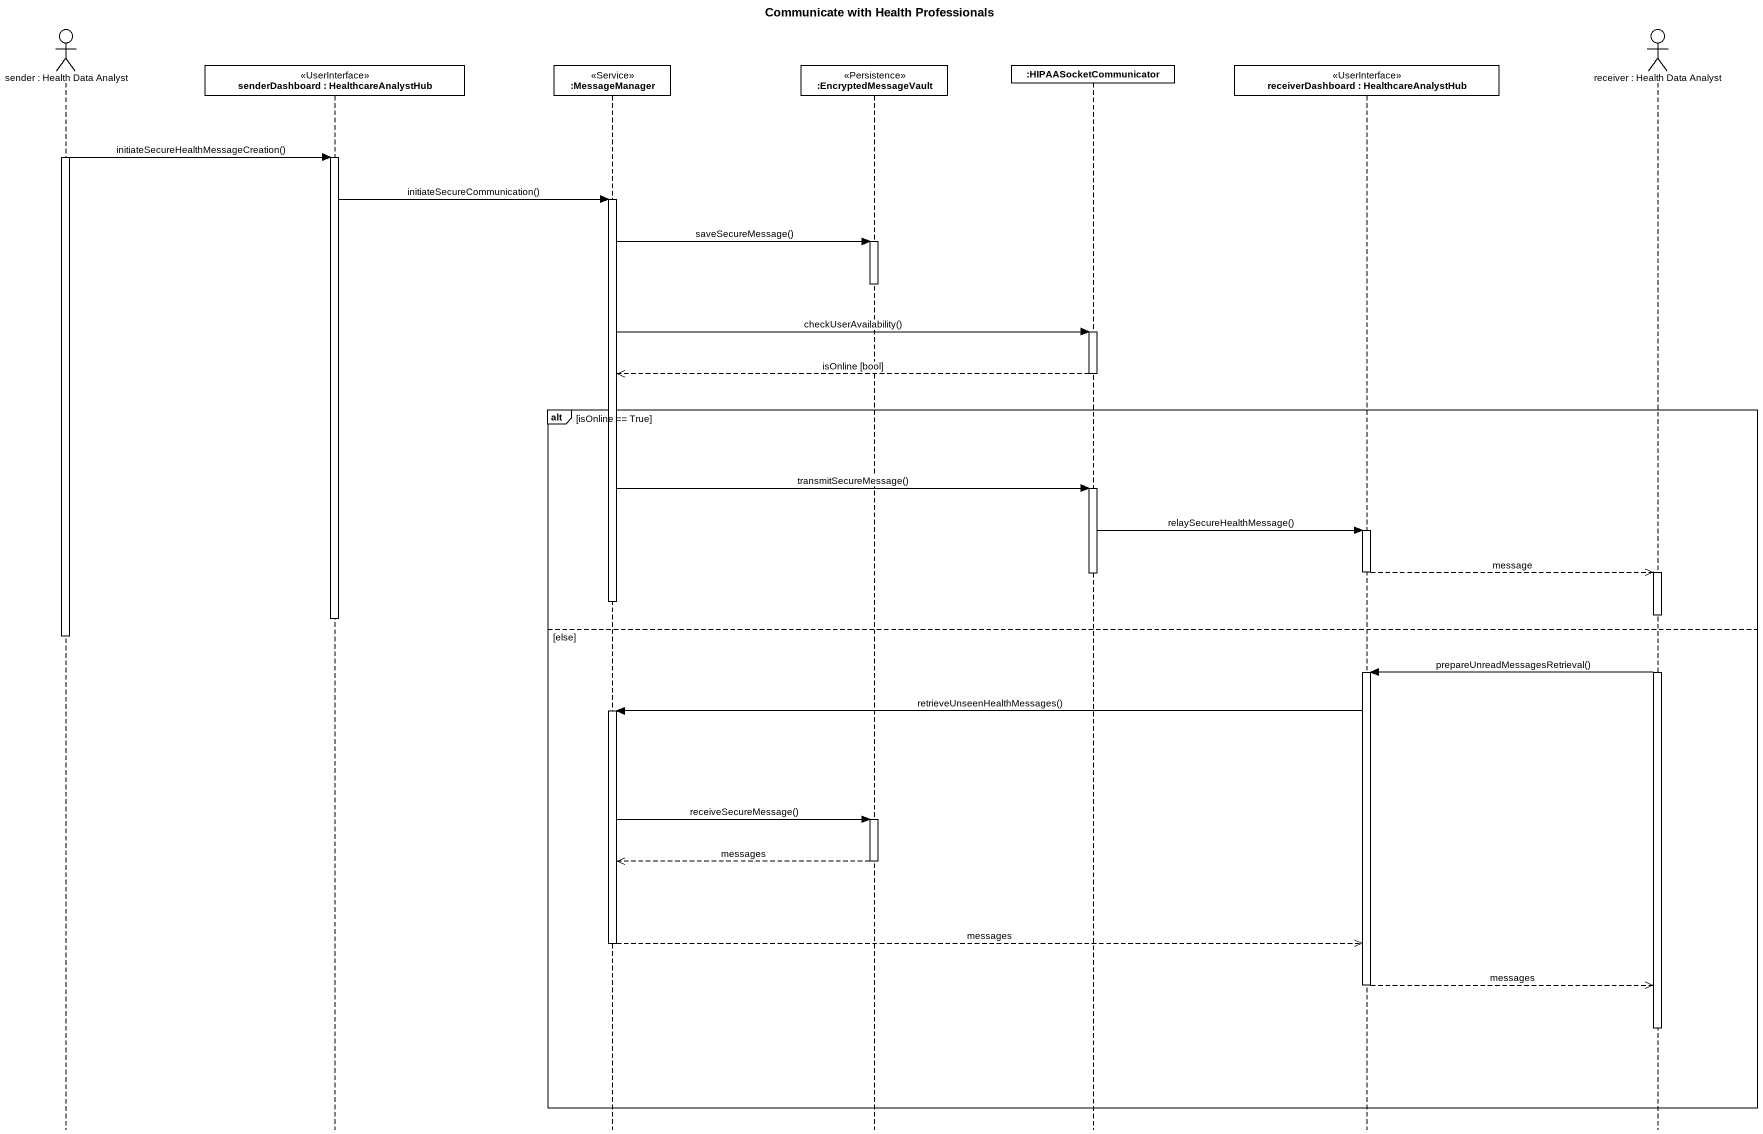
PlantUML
@startuml
title Communicate with Health Professionals
hide footbox
actor "sender : Health Data Analyst" as sender
participant "senderDashboard : HealthcareAnalystHub" as senderDashboard <<UserInterface>>
participant ":MessageManager" as MessageManager <<Service>>
participant ":EncryptedMessageVault" as EncryptedMessageVault <<Persistence>>
participant ":HIPAASocketCommunicator" as HIPAASocketCommunicator
participant "receiverDashboard : HealthcareAnalystHub" as receiverDashboard <<UserInterface>>
actor "receiver : Health Data Analyst" as receiver

activate sender
sender -> senderDashboard : initiateSecureHealthMessageCreation()
activate senderDashboard
senderDashboard -> MessageManager : initiateSecureCommunication()
activate MessageManager
MessageManager -> EncryptedMessageVault : saveSecureMessage()
activate EncryptedMessageVault
deactivate EncryptedMessageVault
MessageManager -> HIPAASocketCommunicator : checkUserAvailability()
activate HIPAASocketCommunicator
HIPAASocketCommunicator -->> MessageManager : isOnline [bool]
deactivate HIPAASocketCommunicator
alt isOnline == True
  MessageManager -> HIPAASocketCommunicator : transmitSecureMessage()
  activate HIPAASocketCommunicator
  HIPAASocketCommunicator -> receiverDashboard : relaySecureHealthMessage()
  activate receiverDashboard
  receiverDashboard -->> receiver : message
  deactivate receiverDashboard
  activate receiver
  deactivate HIPAASocketCommunicator
  deactivate MessageManager
  deactivate senderDashboard
else else
  deactivate sender
  receiver -> receiverDashboard : prepareUnreadMessagesRetrieval()
  activate receiverDashboard
  receiverDashboard -> MessageManager : retrieveUnseenHealthMessages()
  activate MessageManager
  MessageManager -> EncryptedMessageVault : receiveSecureMessage()
  activate EncryptedMessageVault
  EncryptedMessageVault -->> MessageManager : messages
  deactivate EncryptedMessageVault
  MessageManager -->> receiverDashboard : messages
  deactivate MessageManager
  receiverDashboard -->> receiver : messages
  deactivate receiverDashboard
  deactivate receiver
end
@enduml
